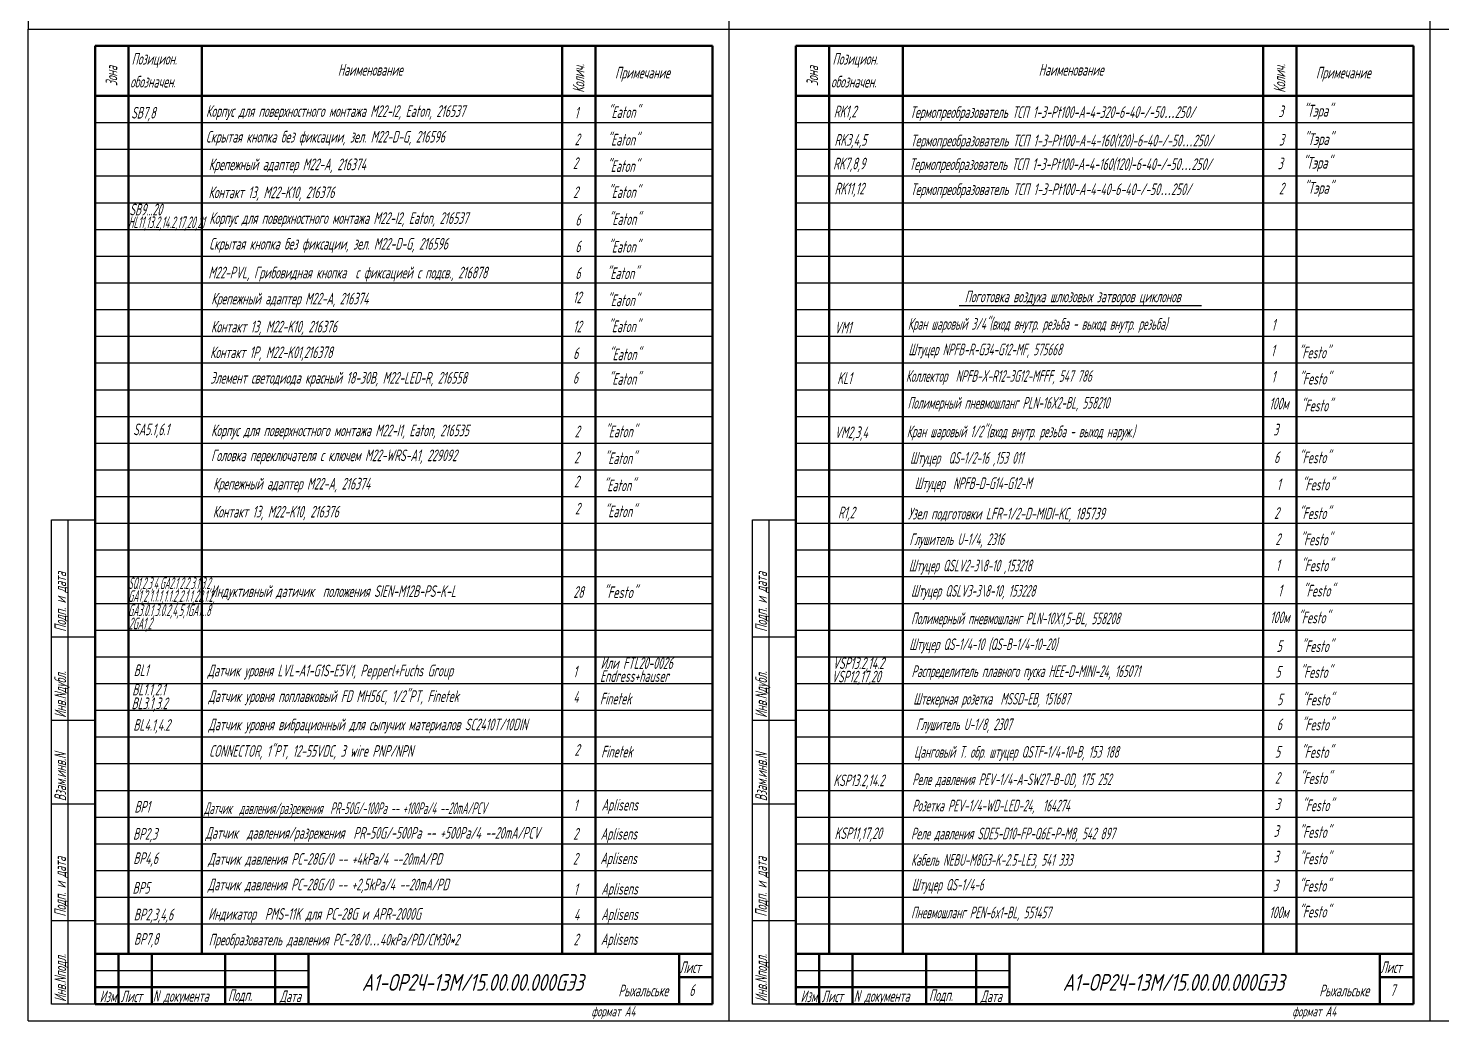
# Model space of a CAD drawing. Header units: millimetres. Extents: x 14016 to 19364, y 4274 to 5404.
# Drawn here: x 14016 to 14439.5, y 4273.6 to 4570.8 of the extents above; entities that cross this region are included whole.
import ezdxf
from ezdxf.enums import TextEntityAlignment as Align

# ---------------------------------------------------------------- set-up
doc = ezdxf.new("R2010")
doc.units = ezdxf.units.MM
doc.header["$LTSCALE"] = 15
doc.layers.add('0.35 TEXT', color=7, linetype='Continuous', lineweight=35)
doc.layers.add('LWT 0.6', color=7, linetype='Continuous', lineweight=50)
doc.styles.add('33', font='gost.shx', dxfattribs={"width": 0.7, "oblique": 15, "height": 3.5})
doc.styles.add('34', font='gost.shx', dxfattribs={"width": 0.8, "oblique": 15, "height": 3.5})
doc.styles.add('35', font='gost.shx', dxfattribs={"width": 0.7, "oblique": 15, "height": 5})

msp = doc.modelspace()

# ---------------------------------------------------------------- linework, layer by layer
for p, q in [((14016, 4867.56, -0.02), (14016, 4570.56, -0.02)), ((14226, 4570.56, -0.02), (14226, 4867.56, -0.02)), ((14436, 4570.56, -0.02), (14436, 4867.56, -0.02)), ((14016, 4570.56, -0.02), (14226, 4570.56, -0.02)), ((14016, 4273.56, -0.02), (14016, 4570.56, -0.02)), ((14226, 4273.56, -0.02), (14226, 4570.56, -0.02)), ((14226, 4273.56, -0.02), (14226, 4570.56, -0.02)), ((14226, 4570.56, -0.02), (14436, 4570.56, -0.02)), ((14436, 4570.56, -0.02), (14646, 4570.56, -0.02)), ((14436, 4273.56, -0.02), (14436, 4570.56, -0.02)), ((14036, 4542.56, -0.02), (14221, 4542.56, -0.02)), ((14246, 4542.56, -0.02), (14431, 4542.56, -0.02)), ((14036, 4534.56, -0.02), (14221, 4534.56, -0.02)), ((14246, 4534.56, -0.02), (14431, 4534.56, -0.02)), ((14036, 4526.56, -0.02), (14221, 4526.56, -0.02)), ((14246, 4526.56, -0.02), (14431, 4526.56, -0.02)), ((14036, 4518.56, -0.02), (14221, 4518.56, -0.02)), ((14246, 4518.56, -0.02), (14431, 4518.56, -0.02)), ((14036, 4510.56, -0.02), (14221, 4510.56, -0.02)), ((14246, 4510.56, -0.02), (14431, 4510.56, -0.02)), ((14036, 4502.56, -0.02), (14221, 4502.56, -0.02)), ((14246, 4502.56, -0.02), (14431, 4502.56, -0.02)), ((14036, 4494.56, -0.02), (14221, 4494.56, -0.02)), ((14246, 4494.56, -0.02), (14431, 4494.56, -0.02)), ((14036, 4486.56, -0.02), (14221, 4486.56, -0.02)), ((14246, 4486.56, -0.02), (14431, 4486.56, -0.02)), ((14294.9, 4487.76, -0.02), (14367.53, 4487.76, -0.02)), ((14036, 4478.56, -0.02), (14221, 4478.56, -0.02)), ((14246, 4478.56, -0.02), (14431, 4478.56, -0.02)), ((14036, 4470.56, -0.02), (14221, 4470.56, -0.02)), ((14246, 4470.56, -0.02), (14431, 4470.56, -0.02)), ((14036, 4462.56, -0.02), (14221, 4462.56, -0.02)), ((14246, 4462.56, -0.02), (14431, 4462.56, -0.02)), ((14036, 4454.56, -0.02), (14221, 4454.56, -0.02)), ((14246, 4454.56, -0.02), (14431, 4454.56, -0.02)), ((14036, 4446.56, -0.02), (14221, 4446.56, -0.02)), ((14246, 4446.56, -0.02), (14431, 4446.56, -0.02)), ((14036, 4438.56, -0.02), (14221, 4438.56, -0.02)), ((14246, 4438.56, -0.02), (14431, 4438.56, -0.02)), ((14036, 4430.56, -0.02), (14221, 4430.56, -0.02)), ((14246, 4430.56, -0.02), (14431, 4430.56, -0.02)), ((14023, 4278.56, -0.02), (14023, 4423.56, -0.02)), ((14023, 4423.56, -0.02), (14036, 4423.56, -0.02)), ((14028, 4278.56, -0.02), (14028, 4423.56, -0.02)), ((14036, 4422.56, -0.02), (14221, 4422.56, -0.02)), ((14233, 4278.56, -0.02), (14233, 4423.56, -0.02)), ((14233, 4423.56, -0.02), (14246, 4423.56, -0.02)), ((14238, 4278.56, -0.02), (14238, 4423.56, -0.02)), ((14246, 4422.56, -0.02), (14431, 4422.56, -0.02)), ((14036, 4414.56, -0.02), (14221, 4414.56, -0.02)), ((14246, 4414.56, -0.02), (14431, 4414.56, -0.02)), ((14036, 4406.56, -0.02), (14221, 4406.56, -0.02)), ((14246, 4406.56, -0.02), (14431, 4406.56, -0.02)), ((14036, 4398.56, -0.02), (14221, 4398.56, -0.02)), ((14246, 4398.56, -0.02), (14431, 4398.56, -0.02)), ((14023, 4388.56, -0.02), (14036, 4388.56, -0.02)), ((14036, 4390.56, -0.02), (14221, 4390.56, -0.02)), ((14233, 4388.56, -0.02), (14246, 4388.56, -0.02)), ((14246, 4390.56, -0.02), (14431, 4390.56, -0.02)), ((14036, 4382.56, -0.02), (14221, 4382.56, -0.02)), ((14246, 4382.56, -0.02), (14431, 4382.56, -0.02)), ((14036, 4374.56, -0.02), (14221, 4374.56, -0.02)), ((14246, 4374.56, -0.02), (14431, 4374.56, -0.02)), ((14036, 4366.56, -0.02), (14221, 4366.56, -0.02)), ((14246, 4366.56, -0.02), (14431, 4366.56, -0.02)), ((14023, 4363.56, -0.02), (14036, 4363.56, -0.02)), ((14233, 4363.56, -0.02), (14246, 4363.56, -0.02)), ((14036, 4358.56, -0.02), (14221, 4358.56, -0.02)), ((14246, 4358.56, -0.02), (14431, 4358.56, -0.02)), ((14036, 4350.56, -0.02), (14221, 4350.56, -0.02)), ((14246, 4350.56, -0.02), (14431, 4350.56, -0.02)), ((14036, 4342.56, -0.02), (14221, 4342.56, -0.02)), ((14036, 4342.56, -0.02), (14221, 4342.56, -0.02)), ((14246, 4342.56, -0.02), (14431, 4342.56, -0.02)), ((14246, 4342.56, -0.02), (14431, 4342.56, -0.02)), ((14023, 4338.56, -0.02), (14036, 4338.56, -0.02)), ((14233, 4338.56, -0.02), (14246, 4338.56, -0.02)), ((14036, 4334.56, -0.02), (14221, 4334.56, -0.02)), ((14246, 4334.56, -0.02), (14431, 4334.56, -0.02)), ((14036, 4326.56, -0.02), (14221, 4326.56, -0.02)), ((14246, 4326.56, -0.02), (14431, 4326.56, -0.02)), ((14036, 4318.56, -0.02), (14221, 4318.56, -0.02)), ((14036, 4318.56, -0.02), (14221, 4318.56, -0.02)), ((14246, 4318.56, -0.02), (14431, 4318.56, -0.02)), ((14246, 4318.56, -0.02), (14431, 4318.56, -0.02)), ((14036, 4310.56, -0.02), (14221, 4310.56, -0.02)), ((14036, 4310.56, -0.02), (14221, 4310.56, -0.02)), ((14246, 4310.56, -0.02), (14431, 4310.56, -0.02)), ((14246, 4310.56, -0.02), (14431, 4310.56, -0.02)), ((14023, 4303.56, -0.02), (14036, 4303.56, -0.02)), ((14233, 4303.56, -0.02), (14246, 4303.56, -0.02)), ((14036, 4302.56, -0.02), (14221, 4302.56, -0.02)), ((14246, 4302.56, -0.02), (14431, 4302.56, -0.02)), ((14036, 4288.56, -0.02), (14100, 4288.56, -0.02)), ((14246, 4288.56, -0.02), (14310, 4288.56, -0.02)), ((14036, 4278.56, -0.02), (14023, 4278.56, -0.02)), ((14246, 4278.56, -0.02), (14233, 4278.56, -0.02)), ((14016, 4273.56, -0.02), (14226, 4273.56, -0.02)), ((14226, 4273.56, -0.02), (14436, 4273.56, -0.02)), ((14436, 4273.56, -0.02), (14646, 4273.56, -0.02))]:
    msp.add_line(p, q)
at = {"layer": 'LWT 0.6'}
for p, q in [((14036, 4565.56, -0.02), (14221, 4565.56, -0.02)), ((14036, 4278.56, -0.02), (14036, 4565.56, -0.02)), ((14046, 4565.56, -0.02), (14046, 4494.56, -0.02)), ((14068, 4565.56, -0.02), (14068, 4293.56, -0.02)), ((14176, 4565.56, -0.02), (14176, 4293.56, -0.02)), ((14186, 4565.56, -0.02), (14186, 4293.56, -0.02)), ((14221, 4565.56, -0.02), (14221, 4278.56, -0.02)), ((14246, 4565.56, -0.02), (14431, 4565.56, -0.02)), ((14246, 4278.56, -0.02), (14246, 4565.56, -0.02)), ((14256, 4565.56, -0.02), (14256, 4494.56, -0.02)), ((14278, 4565.56, -0.02), (14278, 4293.56, -0.02)), ((14386, 4565.56, -0.02), (14386, 4293.56, -0.02)), ((14396, 4565.56, -0.02), (14396, 4293.56, -0.02)), ((14431, 4565.56, -0.02), (14431, 4278.56, -0.02)), ((14036, 4550.56, -0.02), (14221, 4550.56, -0.02)), ((14246, 4550.56, -0.02), (14431, 4550.56, -0.02)), ((14046, 4494.56, -0.02), (14046, 4293.56, -0.02)), ((14256, 4494.56, -0.02), (14256, 4293.56, -0.02)), ((14221, 4293.56, -0.02), (14036, 4293.56, -0.02)), ((14043, 4293.56, -0.02), (14043, 4278.56, -0.02)), ((14053, 4293.56, -0.02), (14053, 4278.56, -0.02)), ((14075, 4293.56, -0.02), (14075, 4278.56, -0.02)), ((14090, 4293.56, -0.02), (14090, 4278.56, -0.02)), ((14100, 4293.56, -0.02), (14100, 4278.56, -0.02)), ((14211, 4293.56, -0.02), (14211, 4278.56, -0.02)), ((14431, 4293.56, -0.02), (14246, 4293.56, -0.02)), ((14253, 4293.56, -0.02), (14253, 4278.56, -0.02)), ((14263, 4293.56, -0.02), (14263, 4278.56, -0.02)), ((14285, 4293.56, -0.02), (14285, 4278.56, -0.02)), ((14300, 4293.56, -0.02), (14300, 4278.56, -0.02)), ((14310, 4293.56, -0.02), (14310, 4278.56, -0.02)), ((14421, 4293.56, -0.02), (14421, 4278.56, -0.02)), ((14221, 4286.56, -0.02), (14211, 4286.56, -0.02)), ((14431, 4286.56, -0.02), (14421, 4286.56, -0.02)), ((14100, 4283.56, -0.02), (14036, 4283.56, -0.02)), ((14310, 4283.56, -0.02), (14246, 4283.56, -0.02)), ((14221, 4278.56, -0.02), (14036, 4278.56, -0.02)), ((14431, 4278.56, -0.02), (14246, 4278.56, -0.02))]:
    msp.add_line(p, q, dxfattribs=at)

# ---------------------------------------------------------------- texts
at = {"layer": '0.35 TEXT', "oblique": 15}
for s, height, style, width, p in [('Позицион.', 3.5, '34', 0.75, (14046.97, 4559.91, -0.02)), ('Позицион.', 3.5, '34', 0.75, (14256.97, 4559.91, -0.02)), ('Наименование', 3.5, '34', 0.75, (14108.76, 4556.61, -0.02)), ('Примечание', 3.5, '34', 0.75, (14191.83, 4555.76, -0.02)), ('Наименование', 3.5, '34', 0.75, (14318.76, 4556.61, -0.02)), ('Примечание', 3.5, '34', 0.75, (14401.83, 4555.76, -0.02)), ('обозначен.', 3.5, '34', 0.75, (14046.53, 4553.05, -0.02)), ('обозначен.', 3.5, '34', 0.75, (14256.53, 4553.05, -0.02)), ('"Тэра"', 3.5, '34', 0.8, (14397.96, 4544.36, -0.02)), ('SB7,8', 3.5, '34', 0.75, (14046.84, 4543.76, -0.02)), ('Корпус для поверхностного монтажа M22-I2, Eaton, 216537', 3.5, '34', 0.75, (14069.26, 4544.25, -0.02)), ('1', 3.5, '34', 0.75, (14179.71, 4543.77, -0.02)), ('"Eaton"', 3.5, '34', 0.75, (14189.56, 4543.93, -0.02)), ('RK1,2', 3.5, '34', 0.75, (14257.37, 4544.13, -0.02)), ('Термопреобразователь ТСП 1-3-Pt100-А-4-320-6-40-/-50…250/', 3.5, '34', 0.75, (14280.17, 4543.94, -0.02)), ('3', 3.5, '34', 0.75, (14390.55, 4544.17, -0.02)), ('Скрытая кнопка без фиксации, зел. M22-D-G, 216596', 3.5, '34', 0.75, (14069.26, 4536.57, -0.02)), ('"Тэра"', 3.5, '34', 0.8, (14398.14, 4535.85, -0.02)), ('2', 3.5, '34', 0.75, (14179.71, 4535.77, -0.02)), ('"Eaton"', 3.5, '34', 0.75, (14189.41, 4535.68, -0.02)), ('RK3,4,5', 3.5, '34', 0.75, (14257.56, 4535.62, -0.02)), ('Термопреобразователь ТСП 1-3-Pt100-А-4-160(120)-6-40-/-50…250/', 3.5, '34', 0.75, (14280.35, 4535.43, -0.02)), ('3', 3.5, '34', 0.75, (14390.73, 4535.66, -0.02)), ('Крепежный адаптер M22-A, 216374', 3.5, '34', 0.75, (14070.08, 4528.29, -0.02)), ('2', 3.5, '34', 0.75, (14179.18, 4528.66, -0.02)), ('"Eaton"', 3.5, '34', 0.75, (14189.32, 4527.77, -0.02)), ('RK7,8,9', 3.5, '34', 0.75, (14257.18, 4528.54, -0.02)), ('Термопреобразователь ТСП 1-3-Pt100-А-4-160(120)-6-40-/-50…250/', 3.5, '34', 0.75, (14279.97, 4528.35, -0.02)), ('3', 3.5, '34', 0.75, (14390.35, 4528.58, -0.02)), ('"Тэра"', 3.5, '34', 0.8, (14397.76, 4528.77, -0.02)), ('Контакт 1З, M22-K10, 216376', 3.5, '34', 0.75, (14070, 4519.91, -0.02)), ('2', 3.5, '34', 0.75, (14179.25, 4519.93, -0.02)), ('"Eaton"', 3.5, '34', 0.75, (14189.62, 4519.98, -0.02)), ('RK11,12', 3.5, '34', 0.75, (14257.58, 4521.03, -0.02)), ('Термопреобразователь ТСП 1-3-Pt100-А-4-40-6-40-/-50…250/', 3.5, '34', 0.75, (14280.38, 4520.84, -0.02)), ('2', 3.5, '34', 0.75, (14390.75, 4521.07, -0.02)), ('"Тэра"', 3.5, '34', 0.8, (14398.17, 4521.26, -0.02)), ('SB9...20', 3.5, '34', 0.75, (14046.29, 4514.76, -0.02)), ('Корпус для поверхностного монтажа M22-I2, Eaton, 216537', 3.5, '34', 0.75, (14070.22, 4512.2, -0.02)), ('6', 3.5, '34', 0.75, (14179.93, 4511.71, -0.02)), ('"Eaton"', 3.5, '34', 0.75, (14189.79, 4511.88, -0.02)), ('HL11,13.2,14.2,17,20,21', 3.5, '34', 0.597143, (14045.91, 4510.94, -0.02)), ('Скрытая кнопка без фиксации, зел. M22-D-G, 216596', 3.5, '34', 0.75, (14070.22, 4504.51, -0.02)), ('6', 3.5, '34', 0.75, (14179.93, 4503.72, -0.02)), ('"Eaton"', 3.5, '34', 0.75, (14189.64, 4503.62, -0.02)), ('M22-PVL, Грибовидная кнопка  c фиксацией с подсв., 216878 ', 3.5, '34', 0.75, (14069.99, 4495.89, -0.02)), ('6', 3.5, '34', 0.75, (14179.93, 4495.72, -0.02)), ('"Eaton"', 3.5, '34', 0.75, (14189.18, 4495.66, -0.02)), ('Крепежный адаптер M22-A, 216374', 3.5, '34', 0.75, (14070.82, 4488.08, -0.02)), ('12', 3.5, '34', 0.75, (14179.19, 4488.46, -0.02)), ('"Eaton"', 3.5, '34', 0.75, (14189.33, 4487.57, -0.02)), ('Поготовка воздуха шлюзовых затворов циклонов', 3.5, '34', 0.75, (14296.56, 4488.73, -0.02)), ('Контакт 1З, M22-K10, 216376', 3.5, '34', 0.75, (14070.74, 4479.7, -0.02)), ('12', 3.5, '34', 0.75, (14179.26, 4479.73, -0.02)), ('"Eaton"', 3.5, '34', 0.75, (14189.64, 4479.77, -0.02)), ('VM1', 3.5, '34', 0.75, (14257.56, 4479.4, -0.02)), ('Кран шаровый 3/4"(вход внутр. резьба - выход внутр. резьба)', 3.5, '34', 0.69761, (14279.55, 4480.53, -0.01)), ('1', 3.5, '34', 0.75, (14388.51, 4480.23, -0.03)), ('Контакт 1P, M22-K01,216378', 3.5, '34', 0.75, (14070.46, 4472, -0.02)), ('6', 3.5, '34', 0.75, (14179.26, 4471.73, -0.02)), ('"Eaton"', 3.5, '34', 0.75, (14189.86, 4471.37, -0.02)), ('Штуцер NPFB-R-G34-G12-MF, 575668 ', 3.5, '34', 0.69761, (14279.71, 4472.86, -0.01)), ('1', 3.5, '34', 0.75, (14388.34, 4472.55, -0.03)), ('"Festo"', 3.5, '34', 0.75, (14396.5, 4471.94, -0.02)), ('"Eaton"', 3.5, '34', 0.75, (14189.78, 4464.01, -0.02)), ('Коллектор  NPFB-X-R12-3G12-MFFF, 547 786 ', 3.5, '34', 0.69761, (14278.96, 4464.9, -0.01)), ('1', 3.5, '34', 0.75, (14388.51, 4464.69, -0.03)), ('"Festo"', 3.5, '34', 0.75, (14396.67, 4464.09, -0.02)), ('Элемент светодиода красный 18-30В, M22-LED-R, 216558 ', 3.5, '34', 0.75, (14070.52, 4464.37, -0.02)), ('6', 3.5, '34', 0.75, (14179.18, 4464.37, -0.02)), ('KL1', 3.5, '34', 0.75, (14258.38, 4464.25, -0.02)), ('Полимерный пневмошланг PLN-16X2-BL, 558210 ', 3.5, '34', 0.69761, (14279.46, 4456.87, -0.01)), ('100м', 3.5, '34', 0.75, (14387.79, 4456.66, -0.03)), ('"Festo"', 3.5, '34', 0.75, (14397.17, 4456.05, -0.02)), ('SA5.1,6.1', 3.5, '34', 0.75, (14047.43, 4448.91, -0.02)), ('Корпус для поверхностного монтажа M22-I1, Eaton, 216535 ', 3.5, '34', 0.75, (14070.77, 4448.61, -0.02)), ('2', 3.5, '34', 0.75, (14179.7, 4448.29, -0.02)), ('"Eaton"', 3.5, '34', 0.75, (14188.72, 4448.29, -0.02)), ('VM2,3,4', 3.5, '34', 0.75, (14257.59, 4448.03, -0.02)), ('Кран шаровый 1/2"(вход внутр. резьба - выход наруж.) ', 3.5, '34', 0.69761, (14279.22, 4448.31, -0.01)), ('3', 3.5, '34', 0.75, (14389.02, 4448.85, -0.03)), ('Головка переключателя с ключем M22-WRS-A1, 229092 ', 3.5, '34', 0.75, (14070.77, 4441.14, -0.02)), ('2', 3.5, '34', 0.75, (14179.55, 4440.51, -0.02)), ('"Eaton"', 3.5, '34', 0.75, (14188.56, 4440.25, -0.02)), ('Штуцер  QS-1/2-16 ,153 011 ', 3.5, '34', 0.69761, (14280.21, 4440.39, -0.01)), ('6', 3.5, '34', 0.75, (14389.26, 4440.58, -0.03)), ('"Festo"', 3.5, '34', 0.75, (14396.61, 4440.51, -0.02)), ('Крепежный адаптер M22-A, 216374', 3.5, '34', 0.75, (14071.38, 4432.65, -0.02)), ('2', 3.5, '34', 0.75, (14179.55, 4433.3, -0.02)), ('"Eaton"', 3.5, '34', 0.75, (14188.26, 4432.14, -0.02)), ('Штуцер  NPFB-D-G14-G12-M', 3.5, '34', 0.69761, (14281.57, 4432.78, -0.01)), ('1', 3.5, '34', 0.75, (14390.11, 4432.47, -0.03)), ('"Festo"', 3.5, '34', 0.75, (14397.46, 4432.4, -0.02)), ('Контакт 1З, M22-K10, 216376', 3.5, '34', 0.75, (14071.3, 4424.27, -0.02)), ('2', 3.5, '34', 0.75, (14179.82, 4425.19, -0.02)), ('"Eaton"', 3.5, '34', 0.75, (14188.56, 4424.35, -0.02)), ('R1,2', 3.5, '34', 0.75, (14258.62, 4424.02, -0.02)), ('Узел подготовки LFR-1/2-D-MIDI-KС, 185739 ', 3.5, '34', 0.75, (14279.6, 4423.69, -0.03)), ('2', 3.5, '34', 0.75, (14389.26, 4423.86, -0.03)), ('"Festo"', 3.5, '34', 0.75, (14396.61, 4423.79, -0.02)), ('Глушитель U-1/4, 2316 ', 3.5, '34', 0.69761, (14280.01, 4416.02, -0.01)), ('2', 3.5, '34', 0.75, (14389.65, 4416.02, -0.03)), ('"Festo"', 3.5, '34', 0.75, (14397, 4415.95, -0.02)), ('Штуцер QSLV2-3\\8-10 ,153218 ', 3.5, '34', 0.69761, (14279.84, 4408.13, -0.01)), ('1', 3.5, '34', 0.75, (14389.83, 4408.23, -0.03)), ('"Festo"', 3.5, '34', 0.75, (14397.18, 4408.17, -0.02)), ('SQ1,2,3,4,GA2.1,2.2,3.1,3.2, ', 3.5, '34', 0.489304, (14045.93, 4402.85, -0.02)), ('"Festo"', 3.5, '34', 0.75, (14397.83, 4400.6, -0.02)), ('GA1,2,1.1.1,1.1.2,2.1.1,22.1.2,', 3.5, '34', 0.517415, (14045.87, 4399, -0.02)), ('Индуктивный датичик  положения SIEN-M12B-PS-K-L ', 3.5, '34', 0.75, (14070.63, 4400.46, -0.02)), ('28', 3.5, '34', 0.75, (14179.31, 4400.21, -0.02)), ('"Festo"', 3.5, '34', 0.8, (14188.28, 4400.13, -0.02)), ('Штуцер QSLV3-3\\8-10, 153228 ', 3.5, '34', 0.69761, (14280.5, 4400.56, -0.01)), ('1', 3.5, '34', 0.75, (14390.49, 4400.67, -0.03)), ('GA3.0.1,3.0.2,4,5,1GA1...8', 3.5, '34', 0.540827, (14045.87, 4394.76, -0.02)), ('100м', 3.5, '34', 0.75, (14388.06, 4392.62, -0.03)), ('"Festo"', 3.5, '34', 0.75, (14396.36, 4392.56, -0.02)), ('2GA1,2', 3.5, '34', 0.540827, (14046.06, 4390.8, -0.02)), ('Полимерный пневмошланг PLN-10X1,5-BL, 558208 ', 3.5, '34', 0.69761, (14280.5, 4392.31, -0.01)), ('Штуцер QS-1/4-10 (QS-B-1/4-10-20)', 3.5, '34', 0.69761, (14279.96, 4384.57, -0.01)), ('5', 3.5, '34', 0.75, (14390, 4384.02, -0.03)), ('"Festo"', 3.5, '34', 0.75, (14397.35, 4383.96, -0.02)), ('BL1', 3.5, '34', 0.75, (14047.58, 4376.77, -0.02)), ('Датчик уровня LVL-A1-G1S-E5V1, Pepperl+Fuchs Group ', 3.5, '34', 0.75, (14069.74, 4376.7, -0.02)), ('1', 3.5, '34', 0.75, (14179.3, 4376.38, -0.02)), ('Или FTL20-0026', 3.5, '34', 0.75, (14187.48, 4378.92, -0.02)), ('VSP13.2,14.2', 3.5, '34', 0.75, (14257, 4378.9, -0.03)), ('Распределитель плавного пуска HEE-D-MINI-24, 165071 ', 3.5, '34', 0.69761, (14280.65, 4376.5, -0.01)), ('5', 3.5, '34', 0.75, (14389.66, 4376.3, -0.03)), ('"Festo"', 3.5, '34', 0.75, (14397, 4376.23, -0.02)), ('Endress+hauser', 3.5, '34', 0.75, (14187.32, 4375.03, -0.02)), ('VSP12,17,20', 3.5, '34', 0.75, (14256.67, 4374.88, -0.03)), ('BL1.1,2.1', 3.5, '34', 0.75, (14047.14, 4370.99, -0.02)), ('Датчик уровня поплавковый FD MH56C, 1/2"PT, Finetek', 3.5, '34', 0.75, (14069.98, 4369.02, -0.02)), ('4', 3.5, '34', 0.75, (14179.3, 4368.79, -0.02)), ('Finetek', 3.5, '34', 0.75, (14187.28, 4368.28, -0.02)), ('Штекерная розетка  MSSD-EB, 151687 ', 3.5, '34', 0.69761, (14281.18, 4368.25, -0.01)), ('5', 3.5, '34', 0.75, (14390.18, 4368.04, -0.03)), ('"Festo"', 3.5, '34', 0.75, (14397.53, 4367.97, -0.02)), ('BL3.1,3.2', 3.5, '34', 0.75, (14046.93, 4366.87, -0.02)), ('BL4.1,4.2', 3.5, '34', 0.75, (14047.47, 4360.39, -0.02)), ('Датчик уровня вибрационный для сыпучих материалов SC2410T/10DIN ', 3.5, '34', 0.75, (14069.98, 4360.54, -0.02)), ('Глушитель U-1/8, 2307 ', 3.5, '34', 0.69761, (14281.94, 4360.58, -0.01)), ('6', 3.5, '34', 0.75, (14390.05, 4360.58, -0.03)), ('"Festo"', 3.5, '34', 0.75, (14397.4, 4360.51, -0.02)), ('CONNECTOR, 1"PT, 12-55VDC, 3 wire PNP/NPN', 3.5, '34', 0.75, (14070.16, 4352.6, -0.02)), ('2', 3.5, '34', 0.75, (14179.66, 4352.92, -0.02)), ('Finetek', 3.5, '34', 0.75, (14187.64, 4352.4, -0.02)), ('Цанговый Т. обр. штуцер QSTF-1/4-10-B, 153 188 ', 3.5, '34', 0.69761, (14281.4, 4352.34, -0.01)), ('5', 3.5, '34', 0.75, (14389.52, 4352.34, -0.03)), ('"Festo"', 3.5, '34', 0.75, (14397.23, 4352.27, -0.02)), ('KSP13.2,14.2', 3.5, '34', 0.75, (14257.21, 4343.8, -0.03)), ('Реле давления PEV-1/4-A-SW27-B-OD, 175 252 ', 3.5, '34', 0.69761, (14280.85, 4344.11, -0.01)), ('2', 3.5, '34', 0.75, (14389.52, 4344.53, -0.03)), ('"Festo"', 3.5, '34', 0.75, (14396.87, 4344.46, -0.02)), ('BP1', 3.5, '34', 0.75, (14047.81, 4335.9, -0.02)), ('Датчик  давления/разрежения  PR-50G/-100Pa -- +100Pa/4 --20mA/PCV', 3.5, '34', 0.639679, (14068.66, 4335.46, -0.02)), ('1', 3.5, '34', 0.75, (14179.41, 4336.32, -0.02)), ('Aplisens', 3.5, '34', 0.75, (14187.76, 4336.5, -0.02)), ('Розетка PEV-1/4-WD-LED-24,  164274 ', 3.5, '34', 0.69761, (14280.85, 4336.25, -0.01)), ('3', 3.5, '34', 0.75, (14389.52, 4336.67, -0.03)), ('"Festo"', 3.5, '34', 0.75, (14397.52, 4336.31, -0.02)), ('"Festo"', 3.5, '34', 0.75, (14396.72, 4328.32, -0.02)), ('BP2,3', 3.5, '34', 0.75, (14047.4, 4327.78, -0.02)), ('Датчик  давления/разрежения  PR-50G/-500Pa -- +500Pa/4 --20mA/PCV', 3.5, '34', 0.75, (14069.11, 4328.08, -0.02)), ('2', 3.5, '34', 0.75, (14179.27, 4327.79, -0.02)), ('Aplisens', 3.5, '34', 0.75, (14187.49, 4327.8, -0.02)), ('KSP11,17,20', 3.5, '34', 0.75, (14257.58, 4327.96, -0.03)), ('Реле давления SDE5-D10-FP-Q6E-P-M8, 542 897 ', 3.5, '34', 0.69761, (14280.48, 4327.88, -0.01)), ('3', 3.5, '34', 0.75, (14389.14, 4328.62, -0.03)), ('BP4,6', 3.5, '34', 0.75, (14047.47, 4320.48, -0.02)), ('Aplisens', 3.5, '34', 0.75, (14187.4, 4320.45, -0.02)), ('3', 3.5, '34', 0.75, (14389.14, 4320.95, -0.03)), ('"Festo"', 3.5, '34', 0.75, (14396.72, 4320.42, -0.02)), ('Датчик давления PC-28G/0 -- +4kPa/4 --20mA/PD ', 3.5, '34', 0.75, (14069.88, 4320.27, -0.02)), ('2', 3.5, '34', 0.75, (14179.18, 4320.32, -0.02)), ('Кабель NEBU-M8G3-K-2.5-LE3, 541 333 ', 3.5, '34', 0.69761, (14280.48, 4319.97, -0.01)), ('Датчик давления PC-28G/0 -- +2,5kPa/4 --20mA/PD ', 3.5, '34', 0.75, (14069.8, 4312.6, -0.02)), ('Штуцер QS-1/4-6 ', 3.5, '34', 0.69761, (14280.71, 4312.56, -0.01)), ('3', 3.5, '34', 0.75, (14388.95, 4312.3, -0.03)), ('"Festo"', 3.5, '34', 0.75, (14396.59, 4312.23, -0.02)), ('BP5', 3.5, '34', 0.75, (14047.24, 4311.62, -0.02)), ('1', 3.5, '34', 0.75, (14179.48, 4311.2, -0.02)), ('Aplisens', 3.5, '34', 0.75, (14187.69, 4311.33, -0.02)), ('BP2,3,4,6', 3.5, '34', 0.75, (14047.61, 4303.61, -0.02)), ('Индикатор  PMS-11K для PC-28G и APR-2000G ', 3.5, '34', 0.75, (14069.9, 4303.81, -0.02)), ('4', 3.5, '34', 0.75, (14179.48, 4303.57, -0.02)), ('Aplisens', 3.5, '34', 0.75, (14187.69, 4303.7, -0.02)), ('Пневмошланг PEN-6x1-BL, 551457 ', 3.5, '34', 0.69761, (14280.5, 4304.23, -0.01)), ('100м', 3.5, '34', 0.75, (14387.78, 4304.26, -0.03)), ('"Festo"', 3.5, '34', 0.75, (14396.65, 4304.47, -0.02)), ('BP7,8', 3.5, '34', 0.75, (14047.66, 4296.29, -0.02)), ('Преобразователь давления PC-28/0…40кPa/PD/CM30*2 ', 3.5, '34', 0.75, (14070.06, 4296.09, -0.02)), ('2', 3.5, '34', 0.75, (14179.37, 4296.14, -0.02)), ('Aplisens', 3.5, '34', 0.75, (14187.58, 4296.26, -0.02)), ('Лист', 3.5, '34', 0.75, (14211.11, 4287.84, -0.02)), ('Лист', 3.5, '34', 0.75, (14421.11, 4287.84, -0.02)), ('Изм Лист', 3.5, '34', 0.75, (14037.39, 4279.1, -0.02)), ('N документа', 3.5, '34', 0.75, (14053.32, 4279.22, -0.02)), ('Подп.', 3.5, '34', 0.75, (14075.86, 4279.47, -0.02)), ('Дата', 3.5, '34', 0.75, (14091.31, 4279.13, -0.02)), ('Рыхальське ', 3.5, '34', 0.75, (14192.82, 4280.85, -0.02)), ('6', 3.5, '34', 0.75, (14214.07, 4280.98, -0.02)), ('Изм Лист', 3.5, '34', 0.75, (14247.39, 4279.1, -0.02)), ('N документа', 3.5, '34', 0.75, (14263.32, 4279.22, -0.02)), ('Подп.', 3.5, '34', 0.75, (14285.86, 4279.47, -0.02)), ('Дата', 3.5, '34', 0.75, (14301.31, 4279.13, -0.02)), ('Рыхальське ', 3.5, '34', 0.75, (14402.82, 4280.85, -0.02)), ('7', 3.5, '34', 0.75, (14424.07, 4280.98, -0.02)), ('формат А4', 3, '33', 0.8, (14184.74, 4274.85, -0.02)), ('формат А4', 3, '33', 0.8, (14394.74, 4274.85, -0.02))]:
    msp.add_text(s, height=height, dxfattribs=dict(at, style=style, width=width)).set_placement(p)
at = {"layer": '0.35 TEXT', "style": '34', "oblique": 15, "width": 0.75}
for s, p in [('Зона', (14042.67, 4553.49, -0.02)), ('Колич.', (14182.64, 4551.48, -0.02)), ('Зона', (14252.67, 4553.49, -0.02)), ('Колич.', (14392.64, 4551.48, -0.02)), ('Подп. и дата', (14027.34, 4390.03, -0.02)), ('Подп. и дата', (14237.34, 4390.03, -0.02)), ('Инв.Nдубл.', (14027.34, 4364.27, -0.02)), ('Инв.Nдубл.', (14237.34, 4364.27, -0.02)), ('Взам.инв.N', (14027.34, 4339.29, -0.02)), ('Взам.инв.N', (14237.34, 4339.29, -0.02)), ('Подп. и дата', (14027.29, 4304.71, -0.02)), ('Подп. и дата', (14237.29, 4304.71, -0.02)), ('Инв.Nподл.', (14027.34, 4279.18, -0.02)), ('Инв.Nподл.', (14237.34, 4279.18, -0.02))]:
    msp.add_text(s, height=3.5, rotation=90, dxfattribs=at).set_placement(p)
at = {"layer": '0.35 TEXT', "style": '35', "oblique": 15, "width": 0.865952}
for p, p2 in [((14115.97, 4282.53, -0.02), (14182.32, 4282.53, -0.02)), ((14325.97, 4282.53, -0.02), (14392.32, 4282.53, -0.02))]:
    msp.add_text('А1-ОР2Ч-13М/15.00.00.000GЭ3', height=5, dxfattribs=at).set_placement(p, p2, align=Align.FIT)

doc.saveas('drawing.dxf')
